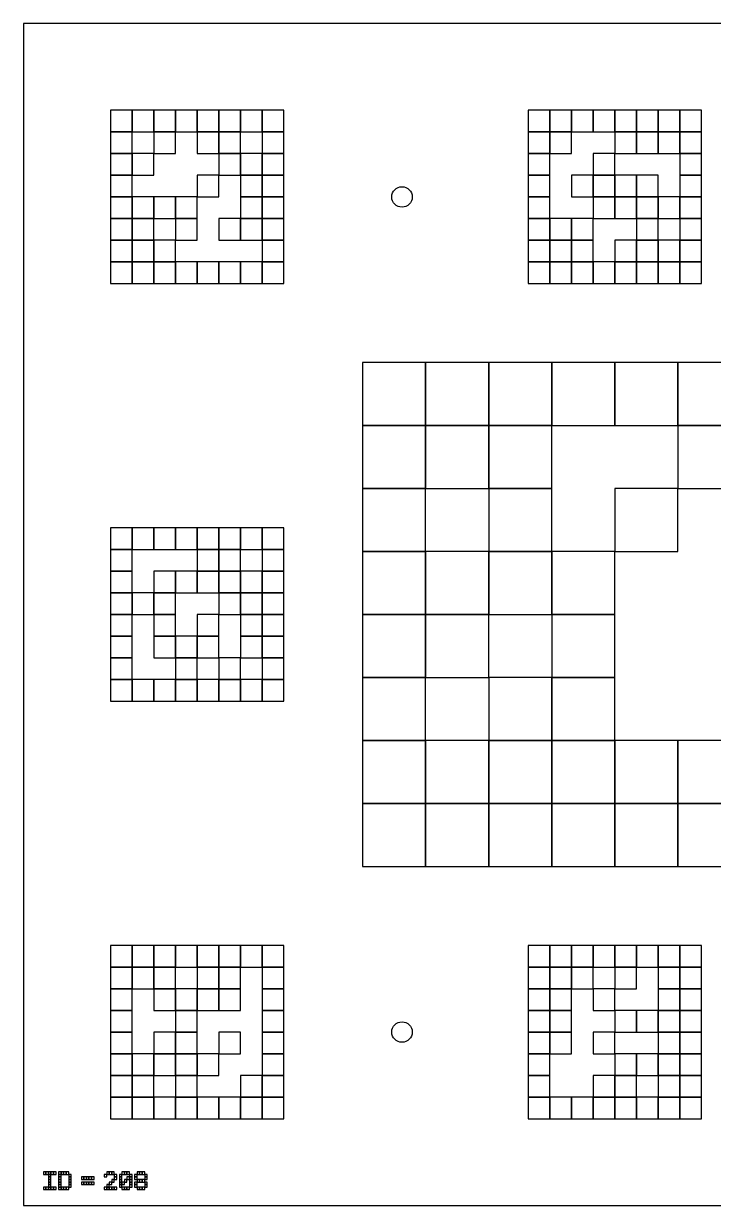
# Model space of a CAD drawing. Extents: x 0 to 1260, y 0 to 1580.
# Drawn here: x 0 to 175, y 320 to 620 of the extents above; entities that cross this region are included whole.
import ezdxf

# ---------------------------------------------------------------- set-up
doc = ezdxf.new("R2010")
doc.units = 0
for name, color, linetype in [('BLACK_POCKET', 7, 'CONTINUOUS'), ('BOARD_TEXT', 7, 'CONTINUOUS'), ('CUT', 7, 'CONTINUOUS'), ('MOUNT_HOLE', 6, 'CONTINUOUS')]:
    doc.layers.add(name, color=color, linetype=linetype)

msp = doc.modelspace()

# ---------------------------------------------------------------- linework, layer by layer
at = {"layer": 'BLACK_POCKET'}
for p, q in [((27.5, 598), (22, 598)), ((22, 598), (22, 592.5)), ((27.5, 592.5), (27.5, 598)), ((33, 598), (27.5, 598)), ((27.5, 598), (27.5, 592.5)), ((33, 592.5), (33, 598)), ((38.5, 598), (33, 598)), ((33, 598), (33, 592.5)), ((38.5, 592.5), (38.5, 598)), ((44, 598), (38.5, 598)), ((38.5, 598), (38.5, 592.5)), ((44, 592.5), (44, 598)), ((49.5, 598), (44, 598)), ((44, 598), (44, 592.5)), ((49.5, 592.5), (49.5, 598)), ((55, 598), (49.5, 598)), ((49.5, 598), (49.5, 592.5)), ((55, 592.5), (55, 598)), ((60.5, 598), (55, 598)), ((55, 598), (55, 592.5)), ((60.5, 592.5), (60.5, 598)), ((66, 598), (60.5, 598)), ((60.5, 598), (60.5, 592.5)), ((66, 592.5), (66, 598)), ((133.5, 598), (128, 598)), ((128, 598), (128, 592.5)), ((133.5, 592.5), (133.5, 598)), ((139, 598), (133.5, 598)), ((133.5, 598), (133.5, 592.5)), ((139, 592.5), (139, 598)), ((144.5, 598), (139, 598)), ((139, 598), (139, 592.5)), ((144.5, 592.5), (144.5, 598)), ((150, 598), (144.5, 598)), ((144.5, 598), (144.5, 592.5)), ((150, 592.5), (150, 598)), ((155.5, 598), (150, 598)), ((150, 598), (150, 592.5)), ((155.5, 592.5), (155.5, 598)), ((161, 598), (155.5, 598)), ((155.5, 598), (155.5, 592.5)), ((161, 592.5), (161, 598)), ((166.5, 598), (161, 598)), ((161, 598), (161, 592.5)), ((166.5, 592.5), (166.5, 598)), ((172, 598), (166.5, 598)), ((166.5, 598), (166.5, 592.5)), ((172, 592.5), (172, 598)), ((22, 592.5), (27.5, 592.5)), ((27.5, 592.5), (22, 592.5)), ((22, 592.5), (22, 587)), ((27.5, 592.5), (33, 592.5)), ((27.5, 587), (27.5, 592.5)), ((33, 592.5), (38.5, 592.5)), ((38.5, 592.5), (33, 592.5)), ((33, 592.5), (33, 587)), ((38.5, 592.5), (44, 592.5)), ((38.5, 587), (38.5, 592.5)), ((44, 592.5), (49.5, 592.5)), ((49.5, 592.5), (44, 592.5)), ((44, 592.5), (44, 587)), ((49.5, 592.5), (55, 592.5)), ((49.5, 587), (49.5, 592.5)), ((55, 592.5), (49.5, 592.5)), ((49.5, 592.5), (49.5, 587)), ((55, 592.5), (60.5, 592.5)), ((55, 587), (55, 592.5)), ((60.5, 592.5), (66, 592.5)), ((66, 592.5), (60.5, 592.5)), ((60.5, 592.5), (60.5, 587)), ((66, 587), (66, 592.5)), ((128, 592.5), (133.5, 592.5)), ((133.5, 592.5), (128, 592.5)), ((128, 592.5), (128, 587)), ((133.5, 592.5), (139, 592.5)), ((133.5, 587), (133.5, 592.5)), ((139, 592.5), (133.5, 592.5)), ((133.5, 592.5), (133.5, 587)), ((139, 592.5), (144.5, 592.5)), ((139, 587), (139, 592.5)), ((144.5, 592.5), (150, 592.5)), ((150, 592.5), (155.5, 592.5)), ((155.5, 592.5), (150, 592.5)), ((150, 592.5), (150, 587)), ((155.5, 592.5), (161, 592.5)), ((155.5, 587), (155.5, 592.5)), ((161, 592.5), (155.5, 592.5)), ((155.5, 592.5), (155.5, 587)), ((161, 592.5), (166.5, 592.5)), ((161, 587), (161, 592.5)), ((166.5, 592.5), (161, 592.5)), ((161, 592.5), (161, 587)), ((166.5, 592.5), (172, 592.5)), ((166.5, 587), (166.5, 592.5)), ((172, 592.5), (166.5, 592.5)), ((166.5, 592.5), (166.5, 587)), ((172, 587), (172, 592.5)), ((22, 587), (27.5, 587)), ((27.5, 587), (22, 587)), ((22, 587), (22, 581.5)), ((27.5, 581.5), (27.5, 587)), ((33, 587), (27.5, 587)), ((27.5, 587), (27.5, 581.5)), ((33, 587), (38.5, 587)), ((33, 581.5), (33, 587)), ((44, 587), (49.5, 587)), ((49.5, 587), (55, 587)), ((55, 587), (49.5, 587)), ((49.5, 587), (49.5, 581.5)), ((55, 581.5), (55, 587)), ((60.5, 587), (55, 587)), ((55, 587), (55, 581.5)), ((60.5, 587), (66, 587)), ((60.5, 581.5), (60.5, 587)), ((66, 587), (60.5, 587)), ((60.5, 587), (60.5, 581.5)), ((66, 581.5), (66, 587)), ((128, 587), (133.5, 587)), ((133.5, 587), (128, 587)), ((128, 587), (128, 581.5)), ((133.5, 587), (139, 587)), ((133.5, 581.5), (133.5, 587)), ((150, 587), (144.5, 587)), ((144.5, 587), (144.5, 581.5)), ((150, 587), (155.5, 587)), ((150, 581.5), (150, 587)), ((155.5, 587), (161, 587)), ((161, 587), (166.5, 587)), ((166.5, 587), (172, 587)), ((172, 587), (166.5, 587)), ((166.5, 587), (166.5, 581.5)), ((172, 581.5), (172, 587)), ((22, 581.5), (27.5, 581.5)), ((27.5, 581.5), (22, 581.5)), ((22, 581.5), (22, 576)), ((27.5, 581.5), (33, 581.5)), ((27.5, 576), (27.5, 581.5)), ((49.5, 581.5), (44, 581.5)), ((44, 581.5), (44, 576)), ((49.5, 581.5), (55, 581.5)), ((49.5, 576), (49.5, 581.5)), ((55, 581.5), (60.5, 581.5)), ((60.5, 581.5), (55, 581.5)), ((55, 581.5), (55, 576)), ((60.5, 581.5), (66, 581.5)), ((60.5, 576), (60.5, 581.5)), ((66, 581.5), (60.5, 581.5)), ((60.5, 581.5), (60.5, 576)), ((66, 576), (66, 581.5)), ((128, 581.5), (133.5, 581.5)), ((133.5, 581.5), (128, 581.5)), ((128, 581.5), (128, 576)), ((133.5, 576), (133.5, 581.5)), ((144.5, 581.5), (139, 581.5)), ((139, 581.5), (139, 576)), ((144.5, 581.5), (150, 581.5)), ((144.5, 576), (144.5, 581.5)), ((150, 581.5), (144.5, 581.5)), ((144.5, 581.5), (144.5, 576)), ((150, 576), (150, 581.5)), ((155.5, 581.5), (150, 581.5)), ((150, 581.5), (150, 576)), ((155.5, 576), (155.5, 581.5)), ((161, 581.5), (155.5, 581.5)), ((155.5, 581.5), (155.5, 576)), ((161, 576), (161, 581.5)), ((166.5, 581.5), (172, 581.5)), ((172, 581.5), (166.5, 581.5)), ((166.5, 581.5), (166.5, 576)), ((172, 576), (172, 581.5)), ((22, 576), (27.5, 576)), ((27.5, 576), (22, 576)), ((22, 576), (22, 570.5)), ((27.5, 570.5), (27.5, 576)), ((33, 576), (27.5, 576)), ((27.5, 576), (27.5, 570.5)), ((33, 570.5), (33, 576)), ((38.5, 576), (33, 576)), ((33, 576), (33, 570.5)), ((38.5, 570.5), (38.5, 576)), ((44, 576), (38.5, 576)), ((38.5, 576), (38.5, 570.5)), ((44, 576), (49.5, 576)), ((44, 570.5), (44, 576)), ((55, 576), (60.5, 576)), ((60.5, 576), (55, 576)), ((55, 576), (55, 570.5)), ((60.5, 576), (66, 576)), ((60.5, 570.5), (60.5, 576)), ((66, 576), (60.5, 576)), ((60.5, 576), (60.5, 570.5)), ((66, 570.5), (66, 576)), ((128, 576), (133.5, 576)), ((133.5, 576), (128, 576)), ((128, 576), (128, 570.5)), ((133.5, 570.5), (133.5, 576)), ((139, 576), (144.5, 576)), ((144.5, 576), (150, 576)), ((150, 576), (144.5, 576)), ((144.5, 576), (144.5, 570.5)), ((150, 576), (155.5, 576)), ((150, 570.5), (150, 576)), ((155.5, 576), (150, 576)), ((150, 576), (150, 570.5)), ((155.5, 576), (161, 576)), ((155.5, 570.5), (155.5, 576)), ((161, 576), (155.5, 576)), ((155.5, 576), (155.5, 570.5)), ((161, 570.5), (161, 576)), ((166.5, 576), (161, 576)), ((161, 576), (161, 570.5)), ((166.5, 576), (172, 576)), ((166.5, 570.5), (166.5, 576)), ((172, 576), (166.5, 576)), ((166.5, 576), (166.5, 570.5)), ((172, 570.5), (172, 576)), ((22, 570.5), (27.5, 570.5)), ((27.5, 570.5), (22, 570.5)), ((22, 570.5), (22, 565)), ((27.5, 570.5), (33, 570.5)), ((27.5, 565), (27.5, 570.5)), ((33, 570.5), (27.5, 570.5)), ((27.5, 570.5), (27.5, 565)), ((33, 570.5), (38.5, 570.5)), ((33, 565), (33, 570.5)), ((38.5, 570.5), (44, 570.5)), ((44, 570.5), (38.5, 570.5)), ((38.5, 570.5), (38.5, 565)), ((44, 565), (44, 570.5)), ((55, 570.5), (49.5, 570.5)), ((49.5, 570.5), (49.5, 565)), ((55, 570.5), (60.5, 570.5)), ((55, 565), (55, 570.5)), ((60.5, 570.5), (55, 570.5)), ((55, 570.5), (55, 565)), ((60.5, 570.5), (66, 570.5)), ((60.5, 565), (60.5, 570.5)), ((66, 570.5), (60.5, 570.5)), ((60.5, 570.5), (60.5, 565)), ((66, 565), (66, 570.5)), ((128, 570.5), (133.5, 570.5)), ((133.5, 570.5), (128, 570.5)), ((128, 570.5), (128, 565)), ((133.5, 565), (133.5, 570.5)), ((139, 570.5), (133.5, 570.5)), ((133.5, 570.5), (133.5, 565)), ((139, 565), (139, 570.5)), ((144.5, 570.5), (139, 570.5)), ((139, 570.5), (139, 565)), ((144.5, 570.5), (150, 570.5)), ((144.5, 565), (144.5, 570.5)), ((150, 570.5), (155.5, 570.5)), ((155.5, 570.5), (161, 570.5)), ((161, 570.5), (155.5, 570.5)), ((155.5, 570.5), (155.5, 565)), ((161, 570.5), (166.5, 570.5)), ((161, 565), (161, 570.5)), ((166.5, 570.5), (172, 570.5)), ((172, 570.5), (166.5, 570.5)), ((166.5, 570.5), (166.5, 565)), ((172, 565), (172, 570.5)), ((22, 565), (27.5, 565)), ((27.5, 565), (22, 565)), ((22, 565), (22, 559.5)), ((27.5, 565), (33, 565)), ((27.5, 559.5), (27.5, 565)), ((33, 565), (27.5, 565)), ((27.5, 565), (27.5, 559.5)), ((33, 559.5), (33, 565)), ((38.5, 565), (33, 565)), ((33, 565), (33, 559.5)), ((38.5, 565), (44, 565)), ((38.5, 559.5), (38.5, 565)), ((49.5, 565), (55, 565)), ((55, 565), (60.5, 565)), ((60.5, 565), (66, 565)), ((66, 565), (60.5, 565)), ((60.5, 565), (60.5, 559.5)), ((66, 559.5), (66, 565)), ((128, 565), (133.5, 565)), ((133.5, 565), (128, 565)), ((128, 565), (128, 559.5)), ((133.5, 565), (139, 565)), ((133.5, 559.5), (133.5, 565)), ((139, 565), (133.5, 565)), ((133.5, 565), (133.5, 559.5)), ((139, 565), (144.5, 565)), ((139, 559.5), (139, 565)), ((144.5, 565), (139, 565)), ((139, 565), (139, 559.5)), ((144.5, 559.5), (144.5, 565)), ((155.5, 565), (150, 565)), ((150, 565), (150, 559.5)), ((155.5, 565), (161, 565)), ((155.5, 559.5), (155.5, 565)), ((161, 565), (155.5, 565)), ((155.5, 565), (155.5, 559.5)), ((161, 559.5), (161, 565)), ((166.5, 565), (161, 565)), ((161, 565), (161, 559.5)), ((166.5, 565), (172, 565)), ((166.5, 559.5), (166.5, 565)), ((172, 565), (166.5, 565)), ((166.5, 565), (166.5, 559.5)), ((172, 559.5), (172, 565)), ((22, 559.5), (27.5, 559.5)), ((27.5, 559.5), (22, 559.5)), ((22, 559.5), (22, 554)), ((27.5, 559.5), (33, 559.5)), ((27.5, 554), (27.5, 559.5)), ((33, 559.5), (27.5, 559.5)), ((27.5, 559.5), (27.5, 554)), ((33, 559.5), (38.5, 559.5)), ((33, 554), (33, 559.5)), ((38.5, 559.5), (33, 559.5)), ((33, 559.5), (33, 554)), ((38.5, 554), (38.5, 559.5)), ((44, 559.5), (38.5, 559.5)), ((38.5, 559.5), (38.5, 554)), ((44, 554), (44, 559.5)), ((49.5, 559.5), (44, 559.5)), ((44, 559.5), (44, 554)), ((49.5, 554), (49.5, 559.5)), ((55, 559.5), (49.5, 559.5)), ((49.5, 559.5), (49.5, 554)), ((55, 554), (55, 559.5)), ((60.5, 559.5), (55, 559.5)), ((55, 559.5), (55, 554)), ((60.5, 559.5), (66, 559.5)), ((60.5, 554), (60.5, 559.5)), ((66, 559.5), (60.5, 559.5)), ((60.5, 559.5), (60.5, 554)), ((66, 554), (66, 559.5)), ((128, 559.5), (133.5, 559.5)), ((133.5, 559.5), (128, 559.5)), ((128, 559.5), (128, 554)), ((133.5, 559.5), (139, 559.5)), ((133.5, 554), (133.5, 559.5)), ((139, 559.5), (133.5, 559.5)), ((133.5, 559.5), (133.5, 554)), ((139, 559.5), (144.5, 559.5)), ((139, 554), (139, 559.5)), ((144.5, 559.5), (139, 559.5)), ((139, 559.5), (139, 554)), ((144.5, 554), (144.5, 559.5)), ((150, 559.5), (144.5, 559.5)), ((144.5, 559.5), (144.5, 554)), ((150, 559.5), (155.5, 559.5)), ((150, 554), (150, 559.5)), ((155.5, 559.5), (150, 559.5)), ((150, 559.5), (150, 554)), ((155.5, 559.5), (161, 559.5)), ((155.5, 554), (155.5, 559.5)), ((161, 559.5), (155.5, 559.5)), ((155.5, 559.5), (155.5, 554)), ((161, 559.5), (166.5, 559.5)), ((161, 554), (161, 559.5)), ((166.5, 559.5), (161, 559.5)), ((161, 559.5), (161, 554)), ((166.5, 559.5), (172, 559.5)), ((166.5, 554), (166.5, 559.5)), ((172, 559.5), (166.5, 559.5)), ((166.5, 559.5), (166.5, 554)), ((172, 554), (172, 559.5)), ((22, 554), (27.5, 554)), ((27.5, 554), (33, 554)), ((33, 554), (38.5, 554)), ((38.5, 554), (44, 554)), ((44, 554), (49.5, 554)), ((49.5, 554), (55, 554)), ((55, 554), (60.5, 554)), ((60.5, 554), (66, 554)), ((128, 554), (133.5, 554)), ((133.5, 554), (139, 554)), ((139, 554), (144.5, 554)), ((144.5, 554), (150, 554)), ((150, 554), (155.5, 554)), ((155.5, 554), (161, 554)), ((161, 554), (166.5, 554)), ((166.5, 554), (172, 554)), ((102, 534), (86, 534)), ((86, 534), (86, 518)), ((102, 518), (102, 534)), ((118, 534), (102, 534)), ((102, 534), (102, 518)), ((118, 518), (118, 534)), ((134, 534), (118, 534)), ((118, 534), (118, 518)), ((134, 518), (134, 534)), ((150, 534), (134, 534)), ((134, 534), (134, 518)), ((150, 518), (150, 534)), ((166, 534), (150, 534)), ((150, 534), (150, 518)), ((166, 518), (166, 534)), ((182, 534), (166, 534)), ((166, 534), (166, 518)), ((86, 518), (102, 518)), ((102, 518), (86, 518)), ((86, 518), (86, 502)), ((102, 518), (118, 518)), ((102, 502), (102, 518)), ((118, 518), (102, 518)), ((102, 518), (102, 502)), ((118, 518), (134, 518)), ((118, 502), (118, 518)), ((134, 518), (118, 518)), ((118, 518), (118, 502)), ((134, 518), (150, 518)), ((134, 502), (134, 518)), ((150, 518), (166, 518)), ((166, 518), (182, 518)), ((182, 518), (166, 518)), ((166, 518), (166, 502)), ((86, 502), (102, 502)), ((102, 502), (86, 502)), ((86, 502), (86, 486)), ((102, 502), (118, 502)), ((102, 486), (102, 502)), ((118, 502), (134, 502)), ((134, 502), (118, 502)), ((118, 502), (118, 486)), ((134, 486), (134, 502)), ((166, 502), (150, 502)), ((150, 502), (150, 486)), ((166, 502), (182, 502)), ((166, 486), (166, 502)), ((27.5, 492), (22, 492)), ((22, 492), (22, 486.5)), ((27.5, 486.5), (27.5, 492)), ((33, 492), (27.5, 492)), ((27.5, 492), (27.5, 486.5)), ((33, 486.5), (33, 492)), ((38.5, 492), (33, 492)), ((33, 492), (33, 486.5)), ((38.5, 486.5), (38.5, 492)), ((44, 492), (38.5, 492)), ((38.5, 492), (38.5, 486.5)), ((44, 486.5), (44, 492)), ((49.5, 492), (44, 492)), ((44, 492), (44, 486.5)), ((49.5, 486.5), (49.5, 492)), ((55, 492), (49.5, 492)), ((49.5, 492), (49.5, 486.5)), ((55, 486.5), (55, 492)), ((60.5, 492), (55, 492)), ((55, 492), (55, 486.5)), ((60.5, 486.5), (60.5, 492)), ((66, 492), (60.5, 492)), ((60.5, 492), (60.5, 486.5)), ((66, 486.5), (66, 492)), ((22, 486.5), (27.5, 486.5)), ((27.5, 486.5), (22, 486.5)), ((22, 486.5), (22, 481)), ((27.5, 486.5), (33, 486.5)), ((27.5, 481), (27.5, 486.5)), ((33, 486.5), (38.5, 486.5)), ((38.5, 486.5), (44, 486.5)), ((44, 486.5), (49.5, 486.5)), ((49.5, 486.5), (44, 486.5)), ((44, 486.5), (44, 481)), ((49.5, 486.5), (55, 486.5)), ((49.5, 481), (49.5, 486.5)), ((55, 486.5), (49.5, 486.5)), ((49.5, 486.5), (49.5, 481)), ((55, 486.5), (60.5, 486.5)), ((55, 481), (55, 486.5)), ((60.5, 486.5), (66, 486.5)), ((66, 486.5), (60.5, 486.5)), ((60.5, 486.5), (60.5, 481)), ((66, 481), (66, 486.5)), ((86, 486), (102, 486)), ((102, 486), (86, 486)), ((86, 486), (86, 470)), ((102, 470), (102, 486)), ((118, 486), (102, 486)), ((102, 486), (102, 470)), ((118, 486), (134, 486)), ((118, 470), (118, 486)), ((134, 486), (118, 486)), ((118, 486), (118, 470)), ((134, 470), (134, 486)), ((150, 486), (134, 486)), ((134, 486), (134, 470)), ((150, 486), (166, 486)), ((150, 470), (150, 486)), ((22, 481), (27.5, 481)), ((27.5, 481), (22, 481)), ((22, 481), (22, 475.5)), ((27.5, 475.5), (27.5, 481)), ((38.5, 481), (33, 481)), ((33, 481), (33, 475.5)), ((38.5, 475.5), (38.5, 481)), ((44, 481), (38.5, 481)), ((38.5, 481), (38.5, 475.5)), ((44, 481), (49.5, 481)), ((44, 475.5), (44, 481)), ((49.5, 481), (44, 481)), ((44, 481), (44, 475.5)), ((49.5, 481), (55, 481)), ((49.5, 475.5), (49.5, 481)), ((55, 481), (49.5, 481)), ((49.5, 481), (49.5, 475.5)), ((55, 475.5), (55, 481)), ((60.5, 481), (55, 481)), ((55, 481), (55, 475.5)), ((60.5, 481), (66, 481)), ((60.5, 475.5), (60.5, 481)), ((66, 481), (60.5, 481)), ((60.5, 481), (60.5, 475.5)), ((66, 475.5), (66, 481)), ((22, 475.5), (27.5, 475.5)), ((27.5, 475.5), (22, 475.5)), ((22, 475.5), (22, 470)), ((27.5, 470), (27.5, 475.5)), ((33, 475.5), (27.5, 475.5)), ((27.5, 475.5), (27.5, 470)), ((33, 475.5), (38.5, 475.5)), ((33, 470), (33, 475.5)), ((38.5, 475.5), (33, 475.5)), ((33, 475.5), (33, 470)), ((38.5, 475.5), (44, 475.5)), ((38.5, 470), (38.5, 475.5)), ((44, 475.5), (49.5, 475.5)), ((49.5, 475.5), (55, 475.5)), ((55, 475.5), (49.5, 475.5)), ((49.5, 475.5), (49.5, 470)), ((55, 475.5), (60.5, 475.5)), ((55, 470), (55, 475.5)), ((60.5, 475.5), (55, 475.5)), ((55, 475.5), (55, 470)), ((60.5, 475.5), (66, 475.5)), ((60.5, 470), (60.5, 475.5)), ((66, 475.5), (60.5, 475.5)), ((60.5, 475.5), (60.5, 470)), ((66, 470), (66, 475.5)), ((22, 470), (27.5, 470)), ((27.5, 470), (22, 470)), ((22, 470), (22, 464.5)), ((27.5, 470), (33, 470)), ((27.5, 464.5), (27.5, 470)), ((33, 470), (38.5, 470)), ((38.5, 470), (33, 470)), ((33, 470), (33, 464.5)), ((38.5, 464.5), (38.5, 470)), ((49.5, 470), (44, 470)), ((44, 470), (44, 464.5)), ((49.5, 470), (55, 470)), ((49.5, 464.5), (49.5, 470)), ((55, 470), (60.5, 470)), ((60.5, 470), (55, 470)), ((55, 470), (55, 464.5)), ((60.5, 470), (66, 470)), ((60.5, 464.5), (60.5, 470)), ((66, 470), (60.5, 470)), ((60.5, 470), (60.5, 464.5)), ((66, 464.5), (66, 470)), ((86, 470), (102, 470)), ((102, 470), (86, 470)), ((86, 470), (86, 454)), ((102, 470), (118, 470)), ((102, 454), (102, 470)), ((118, 470), (102, 470)), ((102, 470), (102, 454)), ((118, 470), (134, 470)), ((118, 454), (118, 470)), ((134, 470), (150, 470)), ((150, 470), (134, 470)), ((134, 470), (134, 454)), ((150, 454), (150, 470)), ((22, 464.5), (27.5, 464.5)), ((27.5, 464.5), (22, 464.5)), ((22, 464.5), (22, 459)), ((27.5, 459), (27.5, 464.5)), ((33, 464.5), (38.5, 464.5)), ((38.5, 464.5), (33, 464.5)), ((33, 464.5), (33, 459)), ((38.5, 459), (38.5, 464.5)), ((44, 464.5), (38.5, 464.5)), ((38.5, 464.5), (38.5, 459)), ((44, 464.5), (49.5, 464.5)), ((44, 459), (44, 464.5)), ((49.5, 464.5), (44, 464.5)), ((44, 464.5), (44, 459)), ((49.5, 459), (49.5, 464.5)), ((55, 464.5), (60.5, 464.5)), ((60.5, 464.5), (55, 464.5)), ((55, 464.5), (55, 459)), ((60.5, 464.5), (66, 464.5)), ((60.5, 459), (60.5, 464.5)), ((66, 464.5), (60.5, 464.5)), ((60.5, 464.5), (60.5, 459)), ((66, 459), (66, 464.5)), ((22, 459), (27.5, 459)), ((27.5, 459), (22, 459)), ((22, 459), (22, 453.5)), ((27.5, 453.5), (27.5, 459)), ((33, 459), (38.5, 459)), ((38.5, 459), (44, 459)), ((44, 459), (38.5, 459)), ((38.5, 459), (38.5, 453.5)), ((44, 459), (49.5, 459)), ((44, 453.5), (44, 459)), ((55, 459), (49.5, 459)), ((49.5, 459), (49.5, 453.5)), ((55, 459), (60.5, 459)), ((55, 453.5), (55, 459)), ((60.5, 459), (66, 459)), ((66, 459), (60.5, 459)), ((60.5, 459), (60.5, 453.5)), ((66, 453.5), (66, 459)), ((22, 453.5), (27.5, 453.5)), ((27.5, 453.5), (22, 453.5)), ((22, 453.5), (22, 448)), ((27.5, 448), (27.5, 453.5)), ((33, 453.5), (27.5, 453.5)), ((27.5, 453.5), (27.5, 448)), ((33, 448), (33, 453.5)), ((38.5, 453.5), (33, 453.5)), ((33, 453.5), (33, 448)), ((38.5, 453.5), (44, 453.5)), ((38.5, 448), (38.5, 453.5)), ((44, 453.5), (38.5, 453.5)), ((38.5, 453.5), (38.5, 448)), ((44, 448), (44, 453.5)), ((49.5, 453.5), (44, 453.5)), ((44, 453.5), (44, 448)), ((49.5, 453.5), (55, 453.5)), ((49.5, 448), (49.5, 453.5)), ((55, 453.5), (49.5, 453.5)), ((49.5, 453.5), (49.5, 448)), ((55, 448), (55, 453.5)), ((60.5, 453.5), (55, 453.5)), ((55, 453.5), (55, 448)), ((60.5, 453.5), (66, 453.5)), ((60.5, 448), (60.5, 453.5)), ((66, 453.5), (60.5, 453.5)), ((60.5, 453.5), (60.5, 448)), ((66, 448), (66, 453.5)), ((86, 454), (102, 454)), ((102, 454), (86, 454)), ((86, 454), (86, 438)), ((102, 454), (118, 454)), ((102, 438), (102, 454)), ((134, 454), (118, 454)), ((118, 454), (118, 438)), ((134, 454), (150, 454)), ((134, 438), (134, 454)), ((150, 454), (134, 454)), ((134, 454), (134, 438)), ((150, 438), (150, 454)), ((22, 448), (27.5, 448)), ((27.5, 448), (33, 448)), ((33, 448), (38.5, 448)), ((38.5, 448), (44, 448)), ((44, 448), (49.5, 448)), ((49.5, 448), (55, 448)), ((55, 448), (60.5, 448)), ((60.5, 448), (66, 448)), ((86, 438), (102, 438)), ((102, 438), (86, 438)), ((86, 438), (86, 422)), ((102, 422), (102, 438)), ((118, 438), (102, 438)), ((102, 438), (102, 422)), ((118, 438), (134, 438)), ((118, 422), (118, 438)), ((134, 438), (118, 438)), ((118, 438), (118, 422)), ((134, 438), (150, 438)), ((134, 422), (134, 438)), ((150, 438), (134, 438)), ((134, 438), (134, 422)), ((150, 422), (150, 438)), ((166, 438), (150, 438)), ((150, 438), (150, 422)), ((166, 422), (166, 438)), ((182, 438), (166, 438)), ((166, 438), (166, 422)), ((86, 422), (102, 422)), ((102, 422), (86, 422)), ((86, 422), (86, 406)), ((102, 422), (118, 422)), ((102, 406), (102, 422)), ((118, 422), (102, 422)), ((102, 422), (102, 406)), ((118, 422), (134, 422)), ((118, 406), (118, 422)), ((134, 422), (118, 422)), ((118, 422), (118, 406)), ((134, 422), (150, 422)), ((134, 406), (134, 422)), ((150, 422), (134, 422)), ((134, 422), (134, 406)), ((150, 422), (166, 422)), ((150, 406), (150, 422)), ((166, 422), (150, 422)), ((150, 422), (150, 406)), ((166, 422), (182, 422)), ((166, 406), (166, 422)), ((182, 422), (166, 422)), ((166, 422), (166, 406)), ((86, 406), (102, 406)), ((102, 406), (118, 406)), ((118, 406), (134, 406)), ((134, 406), (150, 406)), ((150, 406), (166, 406)), ((166, 406), (182, 406)), ((27.5, 386), (22, 386)), ((22, 386), (22, 380.5)), ((27.5, 380.5), (27.5, 386)), ((33, 386), (27.5, 386)), ((27.5, 386), (27.5, 380.5)), ((33, 380.5), (33, 386)), ((38.5, 386), (33, 386)), ((33, 386), (33, 380.5)), ((38.5, 380.5), (38.5, 386)), ((44, 386), (38.5, 386)), ((38.5, 386), (38.5, 380.5)), ((44, 380.5), (44, 386)), ((49.5, 386), (44, 386)), ((44, 386), (44, 380.5)), ((49.5, 380.5), (49.5, 386)), ((55, 386), (49.5, 386)), ((49.5, 386), (49.5, 380.5)), ((55, 380.5), (55, 386)), ((60.5, 386), (55, 386)), ((55, 386), (55, 380.5)), ((60.5, 380.5), (60.5, 386)), ((66, 386), (60.5, 386)), ((60.5, 386), (60.5, 380.5)), ((66, 380.5), (66, 386)), ((133.5, 386), (128, 386)), ((128, 386), (128, 380.5)), ((133.5, 380.5), (133.5, 386)), ((139, 386), (133.5, 386)), ((133.5, 386), (133.5, 380.5)), ((139, 380.5), (139, 386)), ((144.5, 386), (139, 386)), ((139, 386), (139, 380.5)), ((144.5, 380.5), (144.5, 386)), ((150, 386), (144.5, 386)), ((144.5, 386), (144.5, 380.5)), ((150, 380.5), (150, 386)), ((155.5, 386), (150, 386)), ((150, 386), (150, 380.5)), ((155.5, 380.5), (155.5, 386)), ((161, 386), (155.5, 386)), ((155.5, 386), (155.5, 380.5)), ((161, 380.5), (161, 386)), ((166.5, 386), (161, 386)), ((161, 386), (161, 380.5)), ((166.5, 380.5), (166.5, 386)), ((172, 386), (166.5, 386)), ((166.5, 386), (166.5, 380.5)), ((172, 380.5), (172, 386)), ((22, 380.5), (27.5, 380.5)), ((27.5, 380.5), (22, 380.5)), ((22, 380.5), (22, 375)), ((27.5, 380.5), (33, 380.5)), ((27.5, 375), (27.5, 380.5)), ((33, 380.5), (27.5, 380.5)), ((27.5, 380.5), (27.5, 375)), ((33, 380.5), (38.5, 380.5)), ((33, 375), (33, 380.5)), ((38.5, 380.5), (33, 380.5)), ((33, 380.5), (33, 375)), ((38.5, 380.5), (44, 380.5)), ((38.5, 375), (38.5, 380.5)), ((44, 380.5), (49.5, 380.5)), ((49.5, 380.5), (44, 380.5)), ((44, 380.5), (44, 375)), ((49.5, 380.5), (55, 380.5)), ((49.5, 375), (49.5, 380.5)), ((55, 380.5), (49.5, 380.5)), ((49.5, 380.5), (49.5, 375)), ((55, 380.5), (60.5, 380.5)), ((55, 375), (55, 380.5)), ((60.5, 380.5), (66, 380.5)), ((66, 380.5), (60.5, 380.5)), ((60.5, 380.5), (60.5, 375)), ((66, 375), (66, 380.5)), ((128, 380.5), (133.5, 380.5)), ((133.5, 380.5), (128, 380.5)), ((128, 380.5), (128, 375)), ((133.5, 380.5), (139, 380.5)), ((133.5, 375), (133.5, 380.5)), ((139, 380.5), (133.5, 380.5)), ((133.5, 380.5), (133.5, 375)), ((139, 380.5), (144.5, 380.5)), ((139, 375), (139, 380.5)), ((144.5, 380.5), (139, 380.5)), ((139, 380.5), (139, 375)), ((144.5, 380.5), (150, 380.5)), ((144.5, 375), (144.5, 380.5)), ((150, 380.5), (155.5, 380.5)), ((155.5, 380.5), (150, 380.5)), ((150, 380.5), (150, 375)), ((155.5, 380.5), (161, 380.5)), ((155.5, 375), (155.5, 380.5)), ((161, 380.5), (166.5, 380.5)), ((166.5, 380.5), (161, 380.5)), ((161, 380.5), (161, 375)), ((166.5, 380.5), (172, 380.5)), ((166.5, 375), (166.5, 380.5)), ((172, 380.5), (166.5, 380.5)), ((166.5, 380.5), (166.5, 375)), ((172, 375), (172, 380.5)), ((22, 375), (27.5, 375)), ((27.5, 375), (22, 375)), ((22, 375), (22, 369.5)), ((27.5, 375), (33, 375)), ((27.5, 369.5), (27.5, 375)), ((33, 375), (38.5, 375)), ((38.5, 375), (33, 375)), ((33, 375), (33, 369.5)), ((38.5, 369.5), (38.5, 375)), ((44, 375), (38.5, 375)), ((38.5, 375), (38.5, 369.5)), ((44, 375), (49.5, 375)), ((44, 369.5), (44, 375)), ((49.5, 375), (44, 375)), ((44, 375), (44, 369.5)), ((49.5, 375), (55, 375)), ((49.5, 369.5), (49.5, 375)), ((55, 375), (49.5, 375)), ((49.5, 375), (49.5, 369.5)), ((55, 369.5), (55, 375)), ((60.5, 375), (66, 375)), ((66, 375), (60.5, 375)), ((60.5, 375), (60.5, 369.5)), ((66, 369.5), (66, 375)), ((128, 375), (133.5, 375)), ((133.5, 375), (128, 375)), ((128, 375), (128, 369.5)), ((133.5, 375), (139, 375)), ((133.5, 369.5), (133.5, 375)), ((139, 375), (133.5, 375)), ((133.5, 375), (133.5, 369.5)), ((139, 375), (144.5, 375)), ((139, 369.5), (139, 375)), ((150, 375), (144.5, 375)), ((144.5, 375), (144.5, 369.5)), ((150, 375), (155.5, 375)), ((150, 369.5), (150, 375)), ((161, 375), (166.5, 375)), ((166.5, 375), (161, 375)), ((161, 375), (161, 369.5)), ((166.5, 375), (172, 375)), ((166.5, 369.5), (166.5, 375)), ((172, 375), (166.5, 375)), ((166.5, 375), (166.5, 369.5)), ((172, 369.5), (172, 375)), ((22, 369.5), (27.5, 369.5)), ((27.5, 369.5), (22, 369.5)), ((22, 369.5), (22, 364)), ((27.5, 364), (27.5, 369.5)), ((33, 369.5), (38.5, 369.5)), ((38.5, 369.5), (44, 369.5)), ((44, 369.5), (38.5, 369.5)), ((38.5, 369.5), (38.5, 364)), ((44, 369.5), (49.5, 369.5)), ((44, 364), (44, 369.5)), ((49.5, 369.5), (55, 369.5)), ((60.5, 369.5), (66, 369.5)), ((66, 369.5), (60.5, 369.5)), ((60.5, 369.5), (60.5, 364)), ((66, 364), (66, 369.5)), ((128, 369.5), (133.5, 369.5)), ((133.5, 369.5), (128, 369.5)), ((128, 369.5), (128, 364)), ((133.5, 369.5), (139, 369.5)), ((133.5, 364), (133.5, 369.5)), ((139, 369.5), (133.5, 369.5)), ((133.5, 369.5), (133.5, 364)), ((139, 364), (139, 369.5)), ((144.5, 369.5), (150, 369.5)), ((155.5, 369.5), (150, 369.5)), ((150, 369.5), (150, 364)), ((155.5, 364), (155.5, 369.5)), ((161, 369.5), (155.5, 369.5)), ((155.5, 369.5), (155.5, 364)), ((161, 369.5), (166.5, 369.5)), ((161, 364), (161, 369.5)), ((166.5, 369.5), (161, 369.5)), ((161, 369.5), (161, 364)), ((166.5, 369.5), (172, 369.5)), ((166.5, 364), (166.5, 369.5)), ((172, 369.5), (166.5, 369.5)), ((166.5, 369.5), (166.5, 364)), ((172, 364), (172, 369.5)), ((22, 364), (27.5, 364)), ((27.5, 364), (22, 364)), ((22, 364), (22, 358.5)), ((27.5, 358.5), (27.5, 364)), ((38.5, 364), (33, 364)), ((33, 364), (33, 358.5)), ((38.5, 364), (44, 364)), ((38.5, 358.5), (38.5, 364)), ((44, 364), (38.5, 364)), ((38.5, 364), (38.5, 358.5)), ((44, 358.5), (44, 364)), ((55, 364), (49.5, 364)), ((49.5, 364), (49.5, 358.5)), ((55, 358.5), (55, 364)), ((60.5, 364), (66, 364)), ((66, 364), (60.5, 364)), ((60.5, 364), (60.5, 358.5)), ((66, 358.5), (66, 364)), ((128, 364), (133.5, 364)), ((133.5, 364), (128, 364)), ((128, 364), (128, 358.5)), ((133.5, 364), (139, 364)), ((133.5, 358.5), (133.5, 364)), ((139, 364), (133.5, 364)), ((133.5, 364), (133.5, 358.5)), ((139, 358.5), (139, 364)), ((150, 364), (144.5, 364)), ((144.5, 364), (144.5, 358.5)), ((150, 364), (155.5, 364)), ((150, 358.5), (150, 364)), ((155.5, 364), (161, 364)), ((161, 364), (166.5, 364)), ((166.5, 364), (161, 364)), ((161, 364), (161, 358.5)), ((166.5, 364), (172, 364)), ((166.5, 358.5), (166.5, 364)), ((172, 364), (166.5, 364)), ((166.5, 364), (166.5, 358.5)), ((172, 358.5), (172, 364)), ((22, 358.5), (27.5, 358.5)), ((27.5, 358.5), (22, 358.5)), ((22, 358.5), (22, 353)), ((27.5, 353), (27.5, 358.5)), ((33, 358.5), (27.5, 358.5)), ((27.5, 358.5), (27.5, 353)), ((33, 358.5), (38.5, 358.5)), ((33, 353), (33, 358.5)), ((38.5, 358.5), (33, 358.5)), ((33, 358.5), (33, 353)), ((38.5, 358.5), (44, 358.5)), ((38.5, 353), (38.5, 358.5)), ((44, 358.5), (38.5, 358.5)), ((38.5, 358.5), (38.5, 353)), ((44, 353), (44, 358.5)), ((49.5, 358.5), (44, 358.5)), ((44, 358.5), (44, 353)), ((49.5, 358.5), (55, 358.5)), ((49.5, 353), (49.5, 358.5)), ((60.5, 358.5), (66, 358.5)), ((66, 358.5), (60.5, 358.5)), ((60.5, 358.5), (60.5, 353)), ((66, 353), (66, 358.5)), ((128, 358.5), (133.5, 358.5)), ((133.5, 358.5), (128, 358.5)), ((128, 358.5), (128, 353)), ((133.5, 358.5), (139, 358.5)), ((133.5, 353), (133.5, 358.5)), ((144.5, 358.5), (150, 358.5)), ((155.5, 358.5), (150, 358.5)), ((150, 358.5), (150, 353)), ((155.5, 353), (155.5, 358.5)), ((161, 358.5), (155.5, 358.5)), ((155.5, 358.5), (155.5, 353)), ((161, 358.5), (166.5, 358.5)), ((161, 353), (161, 358.5)), ((166.5, 358.5), (161, 358.5)), ((161, 358.5), (161, 353)), ((166.5, 358.5), (172, 358.5)), ((166.5, 353), (166.5, 358.5)), ((172, 358.5), (166.5, 358.5)), ((166.5, 358.5), (166.5, 353)), ((172, 353), (172, 358.5)), ((22, 353), (27.5, 353)), ((27.5, 353), (22, 353)), ((22, 353), (22, 347.5)), ((27.5, 353), (33, 353)), ((27.5, 347.5), (27.5, 353)), ((33, 353), (27.5, 353)), ((27.5, 353), (27.5, 347.5)), ((33, 353), (38.5, 353)), ((33, 347.5), (33, 353)), ((38.5, 353), (44, 353)), ((44, 353), (38.5, 353)), ((38.5, 353), (38.5, 347.5)), ((44, 353), (49.5, 353)), ((44, 347.5), (44, 353)), ((60.5, 353), (55, 353)), ((55, 353), (55, 347.5)), ((60.5, 353), (66, 353)), ((60.5, 347.5), (60.5, 353)), ((66, 353), (60.5, 353)), ((60.5, 353), (60.5, 347.5)), ((66, 347.5), (66, 353)), ((128, 353), (133.5, 353)), ((133.5, 353), (128, 353)), ((128, 353), (128, 347.5)), ((133.5, 347.5), (133.5, 353)), ((150, 353), (144.5, 353)), ((144.5, 353), (144.5, 347.5)), ((150, 353), (155.5, 353)), ((150, 347.5), (150, 353)), ((155.5, 353), (150, 353)), ((150, 353), (150, 347.5)), ((155.5, 353), (161, 353)), ((155.5, 347.5), (155.5, 353)), ((161, 353), (166.5, 353)), ((166.5, 353), (161, 353)), ((161, 353), (161, 347.5)), ((166.5, 353), (172, 353)), ((166.5, 347.5), (166.5, 353)), ((172, 353), (166.5, 353)), ((166.5, 353), (166.5, 347.5)), ((172, 347.5), (172, 353)), ((22, 347.5), (27.5, 347.5)), ((27.5, 347.5), (22, 347.5)), ((22, 347.5), (22, 342)), ((27.5, 347.5), (33, 347.5)), ((27.5, 342), (27.5, 347.5)), ((33, 347.5), (27.5, 347.5)), ((27.5, 347.5), (27.5, 342)), ((33, 342), (33, 347.5)), ((38.5, 347.5), (33, 347.5)), ((33, 347.5), (33, 342)), ((38.5, 347.5), (44, 347.5)), ((38.5, 342), (38.5, 347.5)), ((44, 347.5), (38.5, 347.5)), ((38.5, 347.5), (38.5, 342)), ((44, 342), (44, 347.5)), ((49.5, 347.5), (44, 347.5)), ((44, 347.5), (44, 342)), ((49.5, 342), (49.5, 347.5)), ((55, 347.5), (49.5, 347.5)), ((49.5, 347.5), (49.5, 342)), ((55, 347.5), (60.5, 347.5)), ((55, 342), (55, 347.5)), ((60.5, 347.5), (55, 347.5)), ((55, 347.5), (55, 342)), ((60.5, 347.5), (66, 347.5)), ((60.5, 342), (60.5, 347.5)), ((66, 347.5), (60.5, 347.5)), ((60.5, 347.5), (60.5, 342)), ((66, 342), (66, 347.5)), ((128, 347.5), (133.5, 347.5)), ((133.5, 347.5), (128, 347.5)), ((128, 347.5), (128, 342)), ((133.5, 342), (133.5, 347.5)), ((139, 347.5), (133.5, 347.5)), ((133.5, 347.5), (133.5, 342)), ((139, 342), (139, 347.5)), ((144.5, 347.5), (139, 347.5)), ((139, 347.5), (139, 342)), ((144.5, 347.5), (150, 347.5)), ((144.5, 342), (144.5, 347.5)), ((150, 347.5), (144.5, 347.5)), ((144.5, 347.5), (144.5, 342)), ((150, 347.5), (155.5, 347.5)), ((150, 342), (150, 347.5)), ((155.5, 347.5), (150, 347.5)), ((150, 347.5), (150, 342)), ((155.5, 342), (155.5, 347.5)), ((161, 347.5), (155.5, 347.5)), ((155.5, 347.5), (155.5, 342)), ((161, 347.5), (166.5, 347.5)), ((161, 342), (161, 347.5)), ((166.5, 347.5), (161, 347.5)), ((161, 347.5), (161, 342)), ((166.5, 347.5), (172, 347.5)), ((166.5, 342), (166.5, 347.5)), ((172, 347.5), (166.5, 347.5)), ((166.5, 347.5), (166.5, 342)), ((172, 342), (172, 347.5)), ((22, 342), (27.5, 342)), ((27.5, 342), (33, 342)), ((33, 342), (38.5, 342)), ((38.5, 342), (44, 342)), ((44, 342), (49.5, 342)), ((49.5, 342), (55, 342)), ((55, 342), (60.5, 342)), ((60.5, 342), (66, 342)), ((128, 342), (133.5, 342)), ((133.5, 342), (139, 342)), ((139, 342), (144.5, 342)), ((144.5, 342), (150, 342)), ((150, 342), (155.5, 342)), ((155.5, 342), (161, 342)), ((161, 342), (166.5, 342)), ((166.5, 342), (172, 342))]:
    msp.add_line(p, q, dxfattribs=at)
at = {"layer": 'BOARD_TEXT'}
for p, q in [((5.642857, 328.5), (5, 328.5)), ((5, 328.5), (5, 327.857143)), ((5, 327.857143), (5.642857, 327.857143)), ((5.642857, 327.857143), (5.642857, 328.5)), ((6.285714, 328.5), (5.642857, 328.5)), ((5.642857, 328.5), (5.642857, 327.857143)), ((5.642857, 327.857143), (6.285714, 327.857143)), ((6.285714, 327.857143), (6.285714, 328.5)), ((6.928571, 328.5), (6.285714, 328.5)), ((6.285714, 328.5), (6.285714, 327.857143)), ((6.285714, 327.857143), (6.928571, 327.857143)), ((6.928571, 327.857143), (6.285714, 327.857143)), ((6.285714, 327.857143), (6.285714, 327.214286)), ((6.285714, 327.214286), (6.928571, 327.214286)), ((6.928571, 327.214286), (6.285714, 327.214286)), ((6.285714, 327.214286), (6.285714, 326.571429)), ((6.928571, 327.857143), (6.928571, 328.5)), ((7.571429, 328.5), (6.928571, 328.5)), ((6.928571, 328.5), (6.928571, 327.857143)), ((6.928571, 327.857143), (7.571429, 327.857143)), ((6.928571, 327.214286), (6.928571, 327.857143)), ((6.928571, 326.571429), (6.928571, 327.214286)), ((7.571429, 327.857143), (7.571429, 328.5)), ((8.214286, 328.5), (7.571429, 328.5)), ((7.571429, 328.5), (7.571429, 327.857143)), ((7.571429, 327.857143), (8.214286, 327.857143)), ((8.214286, 327.857143), (8.214286, 328.5)), ((9.5, 328.5), (8.857143, 328.5)), ((8.857143, 328.5), (8.857143, 327.857143)), ((8.857143, 327.857143), (9.5, 327.857143)), ((9.5, 327.857143), (8.857143, 327.857143)), ((8.857143, 327.857143), (8.857143, 327.214286)), ((8.857143, 327.214286), (9.5, 327.214286)), ((9.5, 327.214286), (8.857143, 327.214286)), ((8.857143, 327.214286), (8.857143, 326.571429)), ((9.5, 327.857143), (9.5, 328.5)), ((10.142857, 328.5), (9.5, 328.5)), ((9.5, 328.5), (9.5, 327.857143)), ((9.5, 327.857143), (10.142857, 327.857143)), ((9.5, 327.214286), (9.5, 327.857143)), ((9.5, 326.571429), (9.5, 327.214286)), ((10.142857, 327.857143), (10.142857, 328.5)), ((10.785714, 328.5), (10.142857, 328.5)), ((10.142857, 328.5), (10.142857, 327.857143)), ((10.142857, 327.857143), (10.785714, 327.857143)), ((10.785714, 327.857143), (10.785714, 328.5)), ((11.428571, 328.5), (10.785714, 328.5)), ((10.785714, 328.5), (10.785714, 327.857143)), ((10.785714, 327.857143), (11.428571, 327.857143)), ((11.428571, 327.857143), (11.428571, 328.5)), ((12.071429, 327.857143), (11.428571, 327.857143)), ((11.428571, 327.857143), (11.428571, 327.214286)), ((11.428571, 327.214286), (12.071429, 327.214286)), ((12.071429, 327.214286), (11.428571, 327.214286)), ((11.428571, 327.214286), (11.428571, 326.571429)), ((12.071429, 327.214286), (12.071429, 327.857143)), ((12.071429, 326.571429), (12.071429, 327.214286)), ((15.285714, 327.214286), (14.642857, 327.214286)), ((14.642857, 327.214286), (14.642857, 326.571429)), ((15.285714, 326.571429), (15.285714, 327.214286)), ((15.928571, 327.214286), (15.285714, 327.214286)), ((15.285714, 327.214286), (15.285714, 326.571429)), ((15.928571, 326.571429), (15.928571, 327.214286)), ((16.571429, 327.214286), (15.928571, 327.214286)), ((15.928571, 327.214286), (15.928571, 326.571429)), ((16.571429, 326.571429), (16.571429, 327.214286)), ((17.214286, 327.214286), (16.571429, 327.214286)), ((16.571429, 327.214286), (16.571429, 326.571429)), ((17.214286, 326.571429), (17.214286, 327.214286)), ((17.857143, 327.214286), (17.214286, 327.214286)), ((17.214286, 327.214286), (17.214286, 326.571429)), ((17.857143, 326.571429), (17.857143, 327.214286)), ((21.071429, 327.857143), (20.428571, 327.857143)), ((20.428571, 327.857143), (20.428571, 327.214286)), ((20.428571, 327.214286), (21.071429, 327.214286)), ((21.714286, 328.5), (21.071429, 328.5)), ((21.071429, 328.5), (21.071429, 327.857143)), ((21.071429, 327.857143), (21.714286, 327.857143)), ((21.071429, 327.214286), (21.071429, 327.857143)), ((21.714286, 327.857143), (21.714286, 328.5)), ((22.357143, 328.5), (21.714286, 328.5)), ((21.714286, 328.5), (21.714286, 327.857143)), ((21.714286, 327.857143), (22.357143, 327.857143)), ((22.357143, 327.857143), (22.357143, 328.5)), ((23, 328.5), (22.357143, 328.5)), ((22.357143, 328.5), (22.357143, 327.857143)), ((22.357143, 327.857143), (23, 327.857143)), ((23, 327.857143), (23, 328.5)), ((23.642857, 327.857143), (23, 327.857143)), ((23, 327.857143), (23, 327.214286)), ((23, 327.214286), (23.642857, 327.214286)), ((23.642857, 327.214286), (23, 327.214286)), ((23, 327.214286), (23, 326.571429)), ((23.642857, 327.214286), (23.642857, 327.857143)), ((23.642857, 326.571429), (23.642857, 327.214286)), ((24.928571, 327.857143), (24.285714, 327.857143)), ((24.285714, 327.857143), (24.285714, 327.214286)), ((24.285714, 327.214286), (24.928571, 327.214286)), ((24.928571, 327.214286), (24.285714, 327.214286)), ((24.285714, 327.214286), (24.285714, 326.571429)), ((25.571429, 328.5), (24.928571, 328.5)), ((24.928571, 328.5), (24.928571, 327.857143)), ((24.928571, 327.857143), (25.571429, 327.857143)), ((24.928571, 327.214286), (24.928571, 327.857143)), ((24.928571, 326.571429), (24.928571, 327.214286)), ((25.571429, 327.857143), (25.571429, 328.5)), ((26.214286, 328.5), (25.571429, 328.5)), ((25.571429, 328.5), (25.571429, 327.857143)), ((25.571429, 327.857143), (26.214286, 327.857143)), ((26.214286, 327.857143), (26.214286, 328.5)), ((26.857143, 328.5), (26.214286, 328.5)), ((26.214286, 328.5), (26.214286, 327.857143)), ((26.214286, 327.857143), (26.857143, 327.857143)), ((26.857143, 327.214286), (26.214286, 327.214286)), ((26.214286, 327.214286), (26.214286, 326.571429)), ((26.857143, 327.857143), (26.857143, 328.5)), ((27.5, 327.857143), (26.857143, 327.857143)), ((26.857143, 327.857143), (26.857143, 327.214286)), ((26.857143, 327.214286), (27.5, 327.214286)), ((26.857143, 326.571429), (26.857143, 327.214286)), ((27.5, 327.214286), (26.857143, 327.214286)), ((26.857143, 327.214286), (26.857143, 326.571429)), ((27.5, 327.214286), (27.5, 327.857143)), ((27.5, 326.571429), (27.5, 327.214286)), ((28.785714, 327.857143), (28.142857, 327.857143)), ((28.142857, 327.857143), (28.142857, 327.214286)), ((28.142857, 327.214286), (28.785714, 327.214286)), ((28.785714, 327.214286), (28.142857, 327.214286)), ((28.142857, 327.214286), (28.142857, 326.571429)), ((29.428571, 328.5), (28.785714, 328.5)), ((28.785714, 328.5), (28.785714, 327.857143)), ((28.785714, 327.857143), (29.428571, 327.857143)), ((28.785714, 327.214286), (28.785714, 327.857143)), ((28.785714, 326.571429), (28.785714, 327.214286)), ((29.428571, 327.857143), (29.428571, 328.5)), ((30.071429, 328.5), (29.428571, 328.5)), ((29.428571, 328.5), (29.428571, 327.857143)), ((29.428571, 327.857143), (30.071429, 327.857143)), ((30.071429, 327.857143), (30.071429, 328.5)), ((30.714286, 328.5), (30.071429, 328.5)), ((30.071429, 328.5), (30.071429, 327.857143)), ((30.071429, 327.857143), (30.714286, 327.857143)), ((30.714286, 327.857143), (30.714286, 328.5)), ((31.357143, 327.857143), (30.714286, 327.857143)), ((30.714286, 327.857143), (30.714286, 327.214286)), ((30.714286, 327.214286), (31.357143, 327.214286)), ((31.357143, 327.214286), (30.714286, 327.214286)), ((30.714286, 327.214286), (30.714286, 326.571429)), ((31.357143, 327.214286), (31.357143, 327.857143)), ((31.357143, 326.571429), (31.357143, 327.214286)), ((5.642857, 324.642857), (5, 324.642857)), ((5, 324.642857), (5, 324)), ((5, 324), (5.642857, 324)), ((5.642857, 324), (5.642857, 324.642857)), ((6.285714, 324.642857), (5.642857, 324.642857)), ((5.642857, 324.642857), (5.642857, 324)), ((5.642857, 324), (6.285714, 324)), ((6.285714, 326.571429), (6.928571, 326.571429)), ((6.928571, 326.571429), (6.285714, 326.571429)), ((6.285714, 326.571429), (6.285714, 325.928571)), ((6.285714, 325.928571), (6.928571, 325.928571)), ((6.928571, 325.928571), (6.285714, 325.928571)), ((6.285714, 325.928571), (6.285714, 325.285714)), ((6.285714, 325.285714), (6.928571, 325.285714)), ((6.928571, 325.285714), (6.285714, 325.285714)), ((6.285714, 325.285714), (6.285714, 324.642857)), ((6.285714, 324.642857), (6.928571, 324.642857)), ((6.285714, 324), (6.285714, 324.642857)), ((6.928571, 324.642857), (6.285714, 324.642857)), ((6.285714, 324.642857), (6.285714, 324)), ((6.285714, 324), (6.928571, 324)), ((6.928571, 325.928571), (6.928571, 326.571429)), ((6.928571, 325.285714), (6.928571, 325.928571)), ((6.928571, 324.642857), (6.928571, 325.285714)), ((6.928571, 324), (6.928571, 324.642857)), ((7.571429, 324.642857), (6.928571, 324.642857)), ((6.928571, 324.642857), (6.928571, 324)), ((6.928571, 324), (7.571429, 324)), ((7.571429, 324), (7.571429, 324.642857)), ((8.214286, 324.642857), (7.571429, 324.642857)), ((7.571429, 324.642857), (7.571429, 324)), ((7.571429, 324), (8.214286, 324)), ((8.214286, 324), (8.214286, 324.642857)), ((8.857143, 326.571429), (9.5, 326.571429)), ((9.5, 326.571429), (8.857143, 326.571429)), ((8.857143, 326.571429), (8.857143, 325.928571)), ((8.857143, 325.928571), (9.5, 325.928571)), ((9.5, 325.928571), (8.857143, 325.928571)), ((8.857143, 325.928571), (8.857143, 325.285714)), ((8.857143, 325.285714), (9.5, 325.285714)), ((9.5, 325.285714), (8.857143, 325.285714)), ((8.857143, 325.285714), (8.857143, 324.642857)), ((8.857143, 324.642857), (9.5, 324.642857)), ((9.5, 324.642857), (8.857143, 324.642857)), ((8.857143, 324.642857), (8.857143, 324)), ((8.857143, 324), (9.5, 324)), ((9.5, 325.928571), (9.5, 326.571429)), ((9.5, 325.285714), (9.5, 325.928571)), ((9.5, 324.642857), (9.5, 325.285714)), ((9.5, 324), (9.5, 324.642857)), ((10.142857, 324.642857), (9.5, 324.642857)), ((9.5, 324.642857), (9.5, 324)), ((9.5, 324), (10.142857, 324)), ((10.142857, 324), (10.142857, 324.642857)), ((10.785714, 324.642857), (10.142857, 324.642857)), ((10.142857, 324.642857), (10.142857, 324)), ((10.142857, 324), (10.785714, 324)), ((10.785714, 324), (10.785714, 324.642857)), ((11.428571, 324.642857), (10.785714, 324.642857)), ((10.785714, 324.642857), (10.785714, 324)), ((10.785714, 324), (11.428571, 324)), ((11.428571, 326.571429), (12.071429, 326.571429)), ((12.071429, 326.571429), (11.428571, 326.571429)), ((11.428571, 326.571429), (11.428571, 325.928571)), ((11.428571, 325.928571), (12.071429, 325.928571)), ((12.071429, 325.928571), (11.428571, 325.928571)), ((11.428571, 325.928571), (11.428571, 325.285714)), ((11.428571, 325.285714), (12.071429, 325.285714)), ((12.071429, 325.285714), (11.428571, 325.285714)), ((11.428571, 325.285714), (11.428571, 324.642857)), ((11.428571, 324.642857), (12.071429, 324.642857)), ((11.428571, 324), (11.428571, 324.642857)), ((12.071429, 325.928571), (12.071429, 326.571429)), ((12.071429, 325.285714), (12.071429, 325.928571)), ((12.071429, 324.642857), (12.071429, 325.285714)), ((14.642857, 326.571429), (15.285714, 326.571429)), ((15.285714, 325.928571), (14.642857, 325.928571)), ((14.642857, 325.928571), (14.642857, 325.285714)), ((14.642857, 325.285714), (15.285714, 325.285714)), ((15.285714, 326.571429), (15.928571, 326.571429)), ((15.285714, 325.285714), (15.285714, 325.928571)), ((15.928571, 325.928571), (15.285714, 325.928571)), ((15.285714, 325.928571), (15.285714, 325.285714)), ((15.285714, 325.285714), (15.928571, 325.285714)), ((15.928571, 326.571429), (16.571429, 326.571429)), ((15.928571, 325.285714), (15.928571, 325.928571)), ((16.571429, 325.928571), (15.928571, 325.928571)), ((15.928571, 325.928571), (15.928571, 325.285714)), ((15.928571, 325.285714), (16.571429, 325.285714)), ((16.571429, 326.571429), (17.214286, 326.571429)), ((16.571429, 325.285714), (16.571429, 325.928571)), ((17.214286, 325.928571), (16.571429, 325.928571)), ((16.571429, 325.928571), (16.571429, 325.285714)), ((16.571429, 325.285714), (17.214286, 325.285714)), ((17.214286, 326.571429), (17.857143, 326.571429)), ((17.214286, 325.285714), (17.214286, 325.928571)), ((17.857143, 325.928571), (17.214286, 325.928571)), ((17.214286, 325.928571), (17.214286, 325.285714)), ((17.214286, 325.285714), (17.857143, 325.285714)), ((17.857143, 325.285714), (17.857143, 325.928571)), ((21.071429, 324.642857), (20.428571, 324.642857)), ((20.428571, 324.642857), (20.428571, 324)), ((20.428571, 324), (21.071429, 324)), ((21.714286, 325.285714), (21.071429, 325.285714)), ((21.071429, 325.285714), (21.071429, 324.642857)), ((21.071429, 324.642857), (21.714286, 324.642857)), ((21.071429, 324), (21.071429, 324.642857)), ((21.714286, 324.642857), (21.071429, 324.642857)), ((21.071429, 324.642857), (21.071429, 324)), ((21.071429, 324), (21.714286, 324)), ((22.357143, 325.928571), (21.714286, 325.928571)), ((21.714286, 325.928571), (21.714286, 325.285714)), ((21.714286, 325.285714), (22.357143, 325.285714)), ((21.714286, 324.642857), (21.714286, 325.285714)), ((21.714286, 324), (21.714286, 324.642857)), ((22.357143, 324.642857), (21.714286, 324.642857)), ((21.714286, 324.642857), (21.714286, 324)), ((21.714286, 324), (22.357143, 324)), ((23, 326.571429), (22.357143, 326.571429)), ((22.357143, 326.571429), (22.357143, 325.928571)), ((22.357143, 325.928571), (23, 325.928571)), ((22.357143, 325.285714), (22.357143, 325.928571)), ((22.357143, 324), (22.357143, 324.642857)), ((23, 324.642857), (22.357143, 324.642857)), ((22.357143, 324.642857), (22.357143, 324)), ((22.357143, 324), (23, 324)), ((23, 326.571429), (23.642857, 326.571429)), ((23, 325.928571), (23, 326.571429)), ((23, 324), (23, 324.642857)), ((23.642857, 324.642857), (23, 324.642857)), ((23, 324.642857), (23, 324)), ((23, 324), (23.642857, 324)), ((23.642857, 324), (23.642857, 324.642857)), ((24.285714, 326.571429), (24.928571, 326.571429)), ((24.928571, 326.571429), (24.285714, 326.571429)), ((24.285714, 326.571429), (24.285714, 325.928571)), ((24.285714, 325.928571), (24.928571, 325.928571)), ((24.928571, 325.928571), (24.285714, 325.928571)), ((24.285714, 325.928571), (24.285714, 325.285714)), ((24.285714, 325.285714), (24.928571, 325.285714)), ((24.928571, 325.285714), (24.285714, 325.285714)), ((24.285714, 325.285714), (24.285714, 324.642857)), ((24.285714, 324.642857), (24.928571, 324.642857)), ((24.928571, 325.928571), (24.928571, 326.571429)), ((24.928571, 325.285714), (24.928571, 325.928571)), ((25.571429, 325.928571), (24.928571, 325.928571)), ((24.928571, 325.928571), (24.928571, 325.285714)), ((24.928571, 325.285714), (25.571429, 325.285714)), ((24.928571, 324.642857), (24.928571, 325.285714)), ((25.571429, 324.642857), (24.928571, 324.642857)), ((24.928571, 324.642857), (24.928571, 324)), ((24.928571, 324), (25.571429, 324)), ((26.214286, 326.571429), (25.571429, 326.571429)), ((25.571429, 326.571429), (25.571429, 325.928571)), ((25.571429, 325.928571), (26.214286, 325.928571)), ((25.571429, 325.285714), (25.571429, 325.928571)), ((25.571429, 324), (25.571429, 324.642857)), ((26.214286, 324.642857), (25.571429, 324.642857)), ((25.571429, 324.642857), (25.571429, 324)), ((25.571429, 324), (26.214286, 324)), ((26.214286, 326.571429), (26.857143, 326.571429)), ((26.214286, 325.928571), (26.214286, 326.571429)), ((26.214286, 324), (26.214286, 324.642857)), ((26.857143, 324.642857), (26.214286, 324.642857)), ((26.214286, 324.642857), (26.214286, 324)), ((26.214286, 324), (26.857143, 324)), ((26.857143, 326.571429), (27.5, 326.571429)), ((27.5, 326.571429), (26.857143, 326.571429)), ((26.857143, 326.571429), (26.857143, 325.928571)), ((26.857143, 325.928571), (27.5, 325.928571)), ((27.5, 325.928571), (26.857143, 325.928571)), ((26.857143, 325.928571), (26.857143, 325.285714)), ((26.857143, 325.285714), (27.5, 325.285714)), ((27.5, 325.285714), (26.857143, 325.285714)), ((26.857143, 325.285714), (26.857143, 324.642857)), ((26.857143, 324.642857), (27.5, 324.642857)), ((26.857143, 324), (26.857143, 324.642857)), ((27.5, 325.928571), (27.5, 326.571429)), ((27.5, 325.285714), (27.5, 325.928571)), ((27.5, 324.642857), (27.5, 325.285714)), ((28.142857, 326.571429), (28.785714, 326.571429)), ((28.785714, 325.928571), (28.142857, 325.928571)), ((28.142857, 325.928571), (28.142857, 325.285714)), ((28.142857, 325.285714), (28.785714, 325.285714)), ((28.785714, 325.285714), (28.142857, 325.285714)), ((28.142857, 325.285714), (28.142857, 324.642857)), ((28.142857, 324.642857), (28.785714, 324.642857)), ((29.428571, 326.571429), (28.785714, 326.571429)), ((28.785714, 326.571429), (28.785714, 325.928571)), ((28.785714, 325.928571), (29.428571, 325.928571)), ((28.785714, 325.285714), (28.785714, 325.928571)), ((28.785714, 324.642857), (28.785714, 325.285714)), ((29.428571, 324.642857), (28.785714, 324.642857)), ((28.785714, 324.642857), (28.785714, 324)), ((28.785714, 324), (29.428571, 324)), ((29.428571, 325.928571), (29.428571, 326.571429)), ((30.071429, 326.571429), (29.428571, 326.571429)), ((29.428571, 326.571429), (29.428571, 325.928571)), ((29.428571, 325.928571), (30.071429, 325.928571)), ((29.428571, 324), (29.428571, 324.642857)), ((30.071429, 324.642857), (29.428571, 324.642857)), ((29.428571, 324.642857), (29.428571, 324)), ((29.428571, 324), (30.071429, 324)), ((30.071429, 325.928571), (30.071429, 326.571429)), ((30.714286, 326.571429), (30.071429, 326.571429)), ((30.071429, 326.571429), (30.071429, 325.928571)), ((30.071429, 325.928571), (30.714286, 325.928571)), ((30.071429, 324), (30.071429, 324.642857)), ((30.714286, 324.642857), (30.071429, 324.642857)), ((30.071429, 324.642857), (30.071429, 324)), ((30.071429, 324), (30.714286, 324)), ((30.714286, 326.571429), (31.357143, 326.571429)), ((30.714286, 325.928571), (30.714286, 326.571429)), ((31.357143, 325.928571), (30.714286, 325.928571)), ((30.714286, 325.928571), (30.714286, 325.285714)), ((30.714286, 325.285714), (31.357143, 325.285714)), ((31.357143, 325.285714), (30.714286, 325.285714)), ((30.714286, 325.285714), (30.714286, 324.642857)), ((30.714286, 324.642857), (31.357143, 324.642857)), ((30.714286, 324), (30.714286, 324.642857)), ((31.357143, 325.285714), (31.357143, 325.928571)), ((31.357143, 324.642857), (31.357143, 325.285714))]:
    msp.add_line(p, q, dxfattribs=at)
at = {"layer": 'CUT'}
for p, q in [((300, 620), (0, 620)), ((0, 620), (0, 320)), ((0, 320), (300, 320))]:
    msp.add_line(p, q, dxfattribs=at)
at = {"layer": 'MOUNT_HOLE'}
for centre in [(96, 576), (96, 364)]:
    msp.add_circle(centre, 2.6, dxfattribs=at)

doc.saveas('drawing.dxf')
